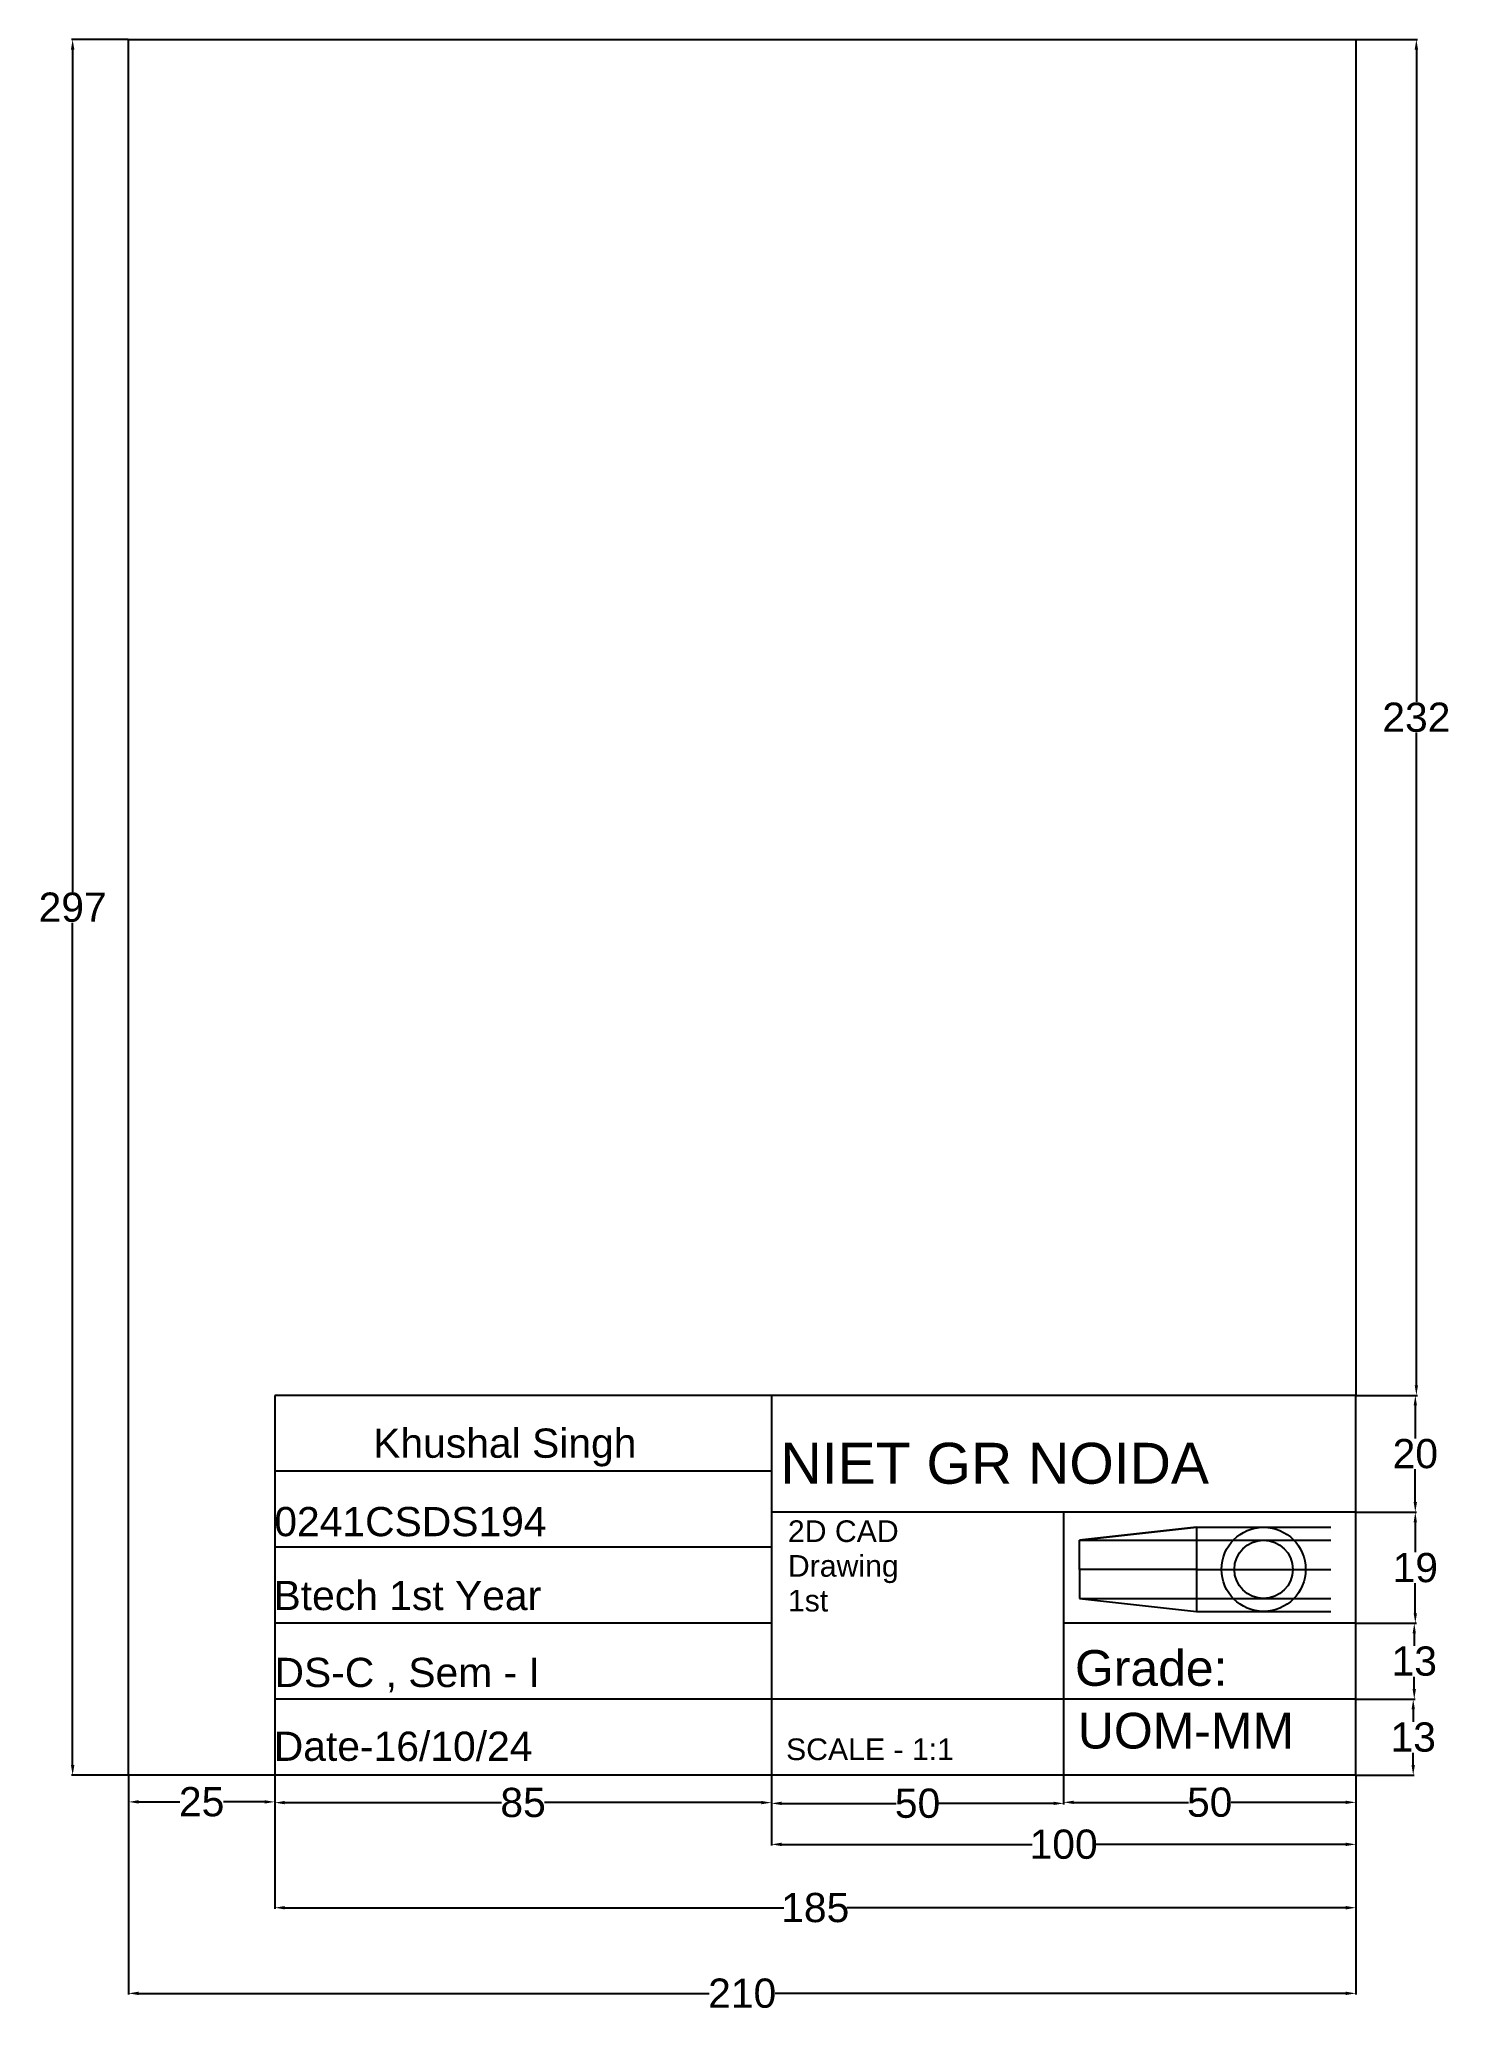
# Model space of a CAD drawing. Header units: millimetres. Extents: x 322 to 1866, y 444 to 1133.
# Drawn here: x 321.9 to 563.2, y 444.5 to 782.1 of the extents above; entities outside this region: 1.
import ezdxf

# ---------------------------------------------------------------- set-up
doc = ezdxf.new("R2010")
doc.units = ezdxf.units.MM
doc.header["$MEASUREMENT"] = 0
doc.styles.get("Standard").update_dxf_attribs({"font": 'arial.ttf'})
doc.dimstyles.get("Standard").update_dxf_attribs({"dimtxt": 5, "dimasz": 1.73, "dimexe": 0.18, "dimexo": 0.0625, "dimgap": 0.09, "dimtad": 0, "dimtih": 1, "dimtoh": 1, "dimdec": 0, "dimzin": 0, "dimdsep": 46, "dimtxsty": 'Standard', "dimcen": 0.09, "dimclrd": 1, "dimclrt": 4, "dimadec": 0, "dimazin": 0, "dimtfac": 1, "dimtdec": 0, "dimtofl": 0, "dimtmove": 0, "dimatfit": 3, "dimfxl": 1, "dimtfillclr": 2, "dimtolj": 1, "dimtzin": 0, "dimarcsym": 0})

# ---------------------------------------------------------------- blocks, each defined once
blk = doc.blocks.new('*D1')
at = {"color": 0, "lineweight": -2, "transparency": 16777216}
for p, q in [((337.12, 782.07), (327.43, 782.07)), ((337.12, 485.07), (327.43, 485.07))]:
    blk.add_line(p, q, dxfattribs=at)
at = {"color": 1, "lineweight": -2, "transparency": 16777216}
for p, q in [((327.61, 780.34), (327.61, 636.21)), ((327.61, 486.8), (327.61, 630.93))]:
    blk.add_line(p, q, dxfattribs=at)
at = {"color": 1, "transparency": 16777216}
for points in [[(327.32, 780.34), (327.9, 780.34), (327.61, 782.07)], [(327.32, 486.8), (327.9, 486.8), (327.61, 485.07)]]:
    blk.add_solid(points, dxfattribs=at)
at = {"layer": 'Defpoints', "color": 0, "transparency": 16777216}
for p in [(337.18, 782.07), (327.61, 485.07), (337.18, 485.07)]:
    blk.add_point(p, dxfattribs=at)
at = {"color": 4, "transparency": 16777216, "insert": (327.61, 633.57), "char_height": 5, "attachment_point": 5}
blk.add_mtext('\\A1;297', dxfattribs=at)
blk = doc.blocks.new('*D21')
at = {"color": 0, "lineweight": -2, "transparency": 16777216}
for p, q in [((497.18, 485.01), (497.18, 480.25)), ((547.18, 485.01), (547.18, 480.25))]:
    blk.add_line(p, q, dxfattribs=at)
at = {"color": 1, "lineweight": -2, "transparency": 16777216}
for p, q in [((498.91, 480.43), (518.52, 480.43)), ((545.45, 480.43), (525.84, 480.43))]:
    blk.add_line(p, q, dxfattribs=at)
at = {"color": 1, "transparency": 16777216}
for points in [[(498.91, 480.72), (498.91, 480.15), (497.18, 480.43)], [(545.45, 480.72), (545.45, 480.15), (547.18, 480.43)]]:
    blk.add_solid(points, dxfattribs=at)
at = {"layer": 'Defpoints', "color": 0, "transparency": 16777216}
for p in [(497.18, 485.07), (547.18, 485.07), (497.18, 480.43)]:
    blk.add_point(p, dxfattribs=at)
at = {"color": 4, "transparency": 16777216, "insert": (522.18, 480.43), "char_height": 5, "attachment_point": 5}
blk.add_mtext('\\A1;50', dxfattribs=at)
blk = doc.blocks.new('*D23')
at = {"color": 0, "lineweight": -2, "transparency": 16777216}
for p, q in [((447.18, 485.01), (447.18, 480.07)), ((497.18, 485.01), (497.18, 480.07))]:
    blk.add_line(p, q, dxfattribs=at)
at = {"color": 1, "lineweight": -2, "transparency": 16777216}
for p, q in [((448.91, 480.25), (468.52, 480.25)), ((495.45, 480.25), (475.84, 480.25))]:
    blk.add_line(p, q, dxfattribs=at)
at = {"color": 1, "transparency": 16777216}
for points in [[(448.91, 480.54), (448.91, 479.97), (447.18, 480.25)], [(495.45, 480.54), (495.45, 479.97), (497.18, 480.25)]]:
    blk.add_solid(points, dxfattribs=at)
at = {"layer": 'Defpoints', "color": 0, "transparency": 16777216}
for p in [(447.18, 485.07), (497.18, 485.07), (497.18, 480.25)]:
    blk.add_point(p, dxfattribs=at)
at = {"color": 4, "transparency": 16777216, "insert": (472.18, 480.25), "char_height": 5, "attachment_point": 5}
blk.add_mtext('\\A1;50', dxfattribs=at)
blk = doc.blocks.new('*D24')
at = {"color": 0, "lineweight": -2, "transparency": 16777216}
for p, q in [((362.18, 485.01), (362.18, 480.2)), ((447.18, 485.01), (447.18, 480.2))]:
    blk.add_line(p, q, dxfattribs=at)
at = {"color": 1, "lineweight": -2, "transparency": 16777216}
for p, q in [((363.91, 480.38), (400.99, 480.38)), ((445.45, 480.38), (408.37, 480.38))]:
    blk.add_line(p, q, dxfattribs=at)
at = {"color": 1, "transparency": 16777216}
for points in [[(363.91, 480.67), (363.91, 480.1), (362.18, 480.38)], [(445.45, 480.67), (445.45, 480.1), (447.18, 480.38)]]:
    blk.add_solid(points, dxfattribs=at)
at = {"layer": 'Defpoints', "color": 0, "transparency": 16777216}
for p in [(362.18, 485.07), (447.18, 485.07), (447.18, 480.38)]:
    blk.add_point(p, dxfattribs=at)
at = {"color": 4, "transparency": 16777216, "insert": (404.68, 480.38), "char_height": 5, "attachment_point": 5}
blk.add_mtext('\\A1;85', dxfattribs=at)
blk = doc.blocks.new('*D25')
at = {"color": 0, "lineweight": -2, "transparency": 16777216}
for p, q in [((337.18, 485.01), (337.18, 480.33)), ((362.18, 485.01), (362.18, 480.33))]:
    blk.add_line(p, q, dxfattribs=at)
at = {"color": 1, "lineweight": -2, "transparency": 16777216}
for p, q in [((338.91, 480.51), (345.95, 480.51)), ((360.45, 480.51), (353.41, 480.51))]:
    blk.add_line(p, q, dxfattribs=at)
at = {"color": 1, "transparency": 16777216}
for points in [[(338.91, 480.8), (338.91, 480.22), (337.18, 480.51)], [(360.45, 480.8), (360.45, 480.22), (362.18, 480.51)]]:
    blk.add_solid(points, dxfattribs=at)
at = {"layer": 'Defpoints', "color": 0, "transparency": 16777216}
for p in [(337.18, 485.07), (362.18, 485.07), (362.18, 480.51)]:
    blk.add_point(p, dxfattribs=at)
at = {"color": 4, "transparency": 16777216, "insert": (349.68, 480.51), "char_height": 5, "attachment_point": 5}
blk.add_mtext('\\A1;25', dxfattribs=at)
blk = doc.blocks.new('*D27')
at = {"color": 0, "lineweight": -2, "transparency": 16777216}
for p, q in [((447.18, 485.01), (447.18, 473.06)), ((547.18, 485.01), (547.18, 473.06))]:
    blk.add_line(p, q, dxfattribs=at)
at = {"color": 1, "lineweight": -2, "transparency": 16777216}
for p, q in [((448.91, 473.24), (491.81, 473.24)), ((545.45, 473.24), (502.55, 473.24))]:
    blk.add_line(p, q, dxfattribs=at)
at = {"color": 1, "transparency": 16777216}
for points in [[(448.91, 473.53), (448.91, 472.95), (447.18, 473.24)], [(545.45, 473.53), (545.45, 472.95), (547.18, 473.24)]]:
    blk.add_solid(points, dxfattribs=at)
at = {"layer": 'Defpoints', "color": 0, "transparency": 16777216}
for p in [(447.18, 485.07), (547.18, 485.07), (447.18, 473.24)]:
    blk.add_point(p, dxfattribs=at)
at = {"color": 4, "transparency": 16777216, "insert": (497.18, 473.24), "char_height": 5, "attachment_point": 5}
blk.add_mtext('\\A1;100', dxfattribs=at)
blk = doc.blocks.new('*D28')
at = {"color": 0, "lineweight": -2, "transparency": 16777216}
for p, q in [((362.18, 485.01), (362.18, 462.22)), ((547.18, 485.01), (547.18, 462.22))]:
    blk.add_line(p, q, dxfattribs=at)
at = {"color": 1, "lineweight": -2, "transparency": 16777216}
for p, q in [((363.91, 462.4), (449.28, 462.4)), ((545.45, 462.4), (460.08, 462.4))]:
    blk.add_line(p, q, dxfattribs=at)
at = {"color": 1, "transparency": 16777216}
for points in [[(363.91, 462.69), (363.91, 462.11), (362.18, 462.4)], [(545.45, 462.69), (545.45, 462.11), (547.18, 462.4)]]:
    blk.add_solid(points, dxfattribs=at)
at = {"layer": 'Defpoints', "color": 0, "transparency": 16777216}
for p in [(362.18, 485.07), (547.18, 485.07), (362.18, 462.4)]:
    blk.add_point(p, dxfattribs=at)
at = {"color": 4, "transparency": 16777216, "insert": (454.68, 462.4), "char_height": 5, "attachment_point": 5}
blk.add_mtext('\\A1;185', dxfattribs=at)
blk = doc.blocks.new('*D29')
at = {"color": 0, "lineweight": -2, "transparency": 16777216}
for p, q in [((337.18, 485.01), (337.18, 447.57)), ((547.18, 462.16), (547.18, 447.57))]:
    blk.add_line(p, q, dxfattribs=at)
at = {"color": 1, "lineweight": -2, "transparency": 16777216}
for p, q in [((338.91, 447.75), (436.53, 447.75)), ((545.45, 447.75), (447.83, 447.75))]:
    blk.add_line(p, q, dxfattribs=at)
at = {"color": 1, "transparency": 16777216}
for points in [[(338.91, 448.04), (338.91, 447.46), (337.18, 447.75)], [(545.45, 448.04), (545.45, 447.46), (547.18, 447.75)]]:
    blk.add_solid(points, dxfattribs=at)
at = {"layer": 'Defpoints', "color": 0, "transparency": 16777216}
for p in [(337.18, 485.07), (547.18, 462.22), (337.18, 447.75)]:
    blk.add_point(p, dxfattribs=at)
at = {"color": 4, "transparency": 16777216, "insert": (442.18, 447.75), "char_height": 5, "attachment_point": 5}
blk.add_mtext('\\A1;210', dxfattribs=at)
blk = doc.blocks.new('*D31')
at = {"color": 0, "lineweight": -2, "transparency": 16777216}
for p, q in [((547.24, 498.07), (557.18, 498.07)), ((547.24, 485.07), (557.18, 485.07))]:
    blk.add_line(p, q, dxfattribs=at)
at = {"color": 1, "lineweight": -2, "transparency": 16777216}
for p, q in [((557, 496.34), (557, 494.21)), ((557, 486.8), (557, 488.93))]:
    blk.add_line(p, q, dxfattribs=at)
at = {"color": 1, "transparency": 16777216}
for points in [[(556.71, 496.34), (557.28, 496.34), (557, 498.07)], [(556.71, 486.8), (557.28, 486.8), (557, 485.07)]]:
    blk.add_solid(points, dxfattribs=at)
at = {"layer": 'Defpoints', "color": 0, "transparency": 16777216}
for p in [(547.18, 498.07), (557, 498.07), (547.18, 485.07)]:
    blk.add_point(p, dxfattribs=at)
at = {"color": 4, "transparency": 16777216, "insert": (557, 491.57), "char_height": 5, "attachment_point": 5}
blk.add_mtext('\\A1;13', dxfattribs=at)
blk = doc.blocks.new('*D32')
at = {"color": 0, "lineweight": -2, "transparency": 16777216}
for p, q in [((547.24, 511.07), (557.36, 511.07)), ((547.24, 498.07), (557.36, 498.07))]:
    blk.add_line(p, q, dxfattribs=at)
at = {"color": 1, "lineweight": -2, "transparency": 16777216}
for p, q in [((557.18, 509.34), (557.18, 507.21)), ((557.18, 499.8), (557.18, 501.93))]:
    blk.add_line(p, q, dxfattribs=at)
at = {"color": 1, "transparency": 16777216}
for points in [[(556.89, 509.34), (557.46, 509.34), (557.18, 511.07)], [(556.89, 499.8), (557.46, 499.8), (557.18, 498.07)]]:
    blk.add_solid(points, dxfattribs=at)
at = {"layer": 'Defpoints', "color": 0, "transparency": 16777216}
for p in [(547.18, 511.07), (557.18, 511.07), (547.18, 498.07)]:
    blk.add_point(p, dxfattribs=at)
at = {"color": 4, "transparency": 16777216, "insert": (557.18, 504.57), "char_height": 5, "attachment_point": 5}
blk.add_mtext('\\A1;13', dxfattribs=at)
blk = doc.blocks.new('*D33')
at = {"color": 0, "lineweight": -2, "transparency": 16777216}
for p, q in [((547.24, 530.07), (557.54, 530.07)), ((547.24, 511.07), (557.54, 511.07))]:
    blk.add_line(p, q, dxfattribs=at)
at = {"color": 1, "lineweight": -2, "transparency": 16777216}
for p, q in [((557.36, 528.34), (557.36, 523.21)), ((557.36, 512.8), (557.36, 517.93))]:
    blk.add_line(p, q, dxfattribs=at)
at = {"color": 1, "transparency": 16777216}
for points in [[(557.07, 528.34), (557.64, 528.34), (557.36, 530.07)], [(557.07, 512.8), (557.64, 512.8), (557.36, 511.07)]]:
    blk.add_solid(points, dxfattribs=at)
at = {"layer": 'Defpoints', "color": 0, "transparency": 16777216}
for p in [(547.18, 530.07), (557.36, 530.07), (547.18, 511.07)]:
    blk.add_point(p, dxfattribs=at)
at = {"color": 4, "transparency": 16777216, "insert": (557.36, 520.57), "char_height": 5, "attachment_point": 5}
blk.add_mtext('\\A1;19', dxfattribs=at)
blk = doc.blocks.new('*D34')
at = {"color": 0, "lineweight": -2, "transparency": 16777216}
for p, q in [((547.24, 550.07), (557.54, 550.07)), ((547.24, 530.07), (557.54, 530.07))]:
    blk.add_line(p, q, dxfattribs=at)
at = {"color": 1, "lineweight": -2, "transparency": 16777216}
for p, q in [((557.36, 548.34), (557.36, 542.71)), ((557.36, 531.8), (557.36, 537.43))]:
    blk.add_line(p, q, dxfattribs=at)
at = {"color": 1, "transparency": 16777216}
for points in [[(557.07, 548.34), (557.64, 548.34), (557.36, 550.07)], [(557.07, 531.8), (557.64, 531.8), (557.36, 530.07)]]:
    blk.add_solid(points, dxfattribs=at)
at = {"layer": 'Defpoints', "color": 0, "transparency": 16777216}
for p in [(547.18, 550.07), (557.36, 550.07), (547.18, 530.07)]:
    blk.add_point(p, dxfattribs=at)
at = {"color": 4, "transparency": 16777216, "insert": (557.36, 540.07), "char_height": 5, "attachment_point": 5}
blk.add_mtext('\\A1;20', dxfattribs=at)
blk = doc.blocks.new('*D35')
at = {"color": 0, "lineweight": -2, "transparency": 16777216}
for p, q in [((547.24, 782.07), (557.72, 782.07)), ((547.24, 550.07), (557.72, 550.07))]:
    blk.add_line(p, q, dxfattribs=at)
at = {"color": 1, "lineweight": -2, "transparency": 16777216}
for p, q in [((557.54, 780.34), (557.54, 668.71)), ((557.54, 551.8), (557.54, 663.43))]:
    blk.add_line(p, q, dxfattribs=at)
at = {"color": 1, "transparency": 16777216}
for points in [[(557.25, 780.34), (557.82, 780.34), (557.54, 782.07)], [(557.25, 551.8), (557.82, 551.8), (557.54, 550.07)]]:
    blk.add_solid(points, dxfattribs=at)
at = {"layer": 'Defpoints', "color": 0, "transparency": 16777216}
for p in [(547.18, 782.07), (557.54, 782.07), (547.18, 550.07)]:
    blk.add_point(p, dxfattribs=at)
at = {"color": 4, "transparency": 16777216, "insert": (557.54, 666.07), "char_height": 5, "attachment_point": 5}
blk.add_mtext('\\A1;232', dxfattribs=at)

msp = doc.modelspace()

# ---------------------------------------------------------------- linework, layer by layer
for p, q in [((337.18, 485.07), (337.18, 782.07)), ((337.18, 782.07), (547.18, 782.07)), ((547.18, 782.07), (547.18, 550.07)), ((362.18, 550.07), (362.18, 485.07)), ((547.18, 550.07), (362.18, 550.07)), ((447.18, 550.07), (447.18, 485.07)), ((547.18, 485.07), (547.18, 550.07)), ((447.18, 537.07), (362.18, 537.07)), ((547.18, 530.07), (447.18, 530.07)), ((497.18, 530.07), (497.18, 485.07)), ((499.87, 525.3), (519.9, 527.49)), ((519.9, 527.49), (499.87, 525.3)), ((519.9, 527.49), (519.9, 513.11)), ((519.9, 527.49), (519.9, 527.49)), ((519.9, 527.49), (542.89, 527.49)), ((447.18, 524.07), (362.18, 524.07)), ((499.87, 520.3), (499.87, 525.3)), ((499.87, 525.3), (542.89, 525.3)), ((499.87, 520.3), (499.87, 515.3)), ((519.9, 520.3), (499.87, 520.3)), ((519.9, 520.3), (542.89, 520.3)), ((499.87, 515.3), (519.9, 513.11)), ((499.87, 515.3), (542.89, 515.3)), ((447.18, 511.07), (362.18, 511.07)), ((547.18, 511.07), (497.18, 511.07)), ((519.9, 513.11), (542.89, 513.11)), ((447.18, 498.07), (362.18, 498.07)), ((547.18, 498.07), (447.18, 498.07)), ((547.18, 485.07), (337.18, 485.07))]:
    msp.add_line(p, q)
msp.add_lwpolyline([(1765.62, 1133.29), (1865.62, 1133.29), (1865.62, 1073.29), (1765.62, 1073.29)], close=True)
for radius in [7.19, 5]:
    msp.add_circle((531.4, 520.3), radius)

# ---------------------------------------------------------------- texts
at = {"color": 4}
for s, p in [('Khushal Singh ', (379.04, 539.39)), ('        0241CSDS194', (346.59, 525.97)), ('Btech 1st Year ', (361.98, 513.32)), ('DS-C , Sem - I', (362.15, 500.16)), ('Date-16/10/24', (362.03, 487.53))]:
    msp.add_text(s, height=5, dxfattribs=at).set_placement(p)
for s, height, p in [('NIET GR NOIDA', 7, (448.72, 534.95)), ('2D CAD ', 3.7, (450, 524.98)), ('Drawing ', 3.7, (450, 519.04)), ('1st', 3.7, (450, 513.09)), ('Grade:', 6.111, (499.12, 500.37)), ('UOM-MM', 6.111, (499.62, 489.64)), ('SCALE - 1:1', 3.7003, (449.68, 487.66))]:
    msp.add_text(s, height=height).set_placement(p)

# ---------------------------------------------------------------- dimensions: what is measured, and where the dimension line sits
for base, p1, p2, picture, middle in [((327.61, 485.07), (337.18, 782.07), (337.18, 485.07), '*D1', (327.61, 633.57)), ((557.54, 782.07), (547.18, 550.07), (547.18, 782.07), '*D35', (557.54, 666.07)), ((557.36, 550.07), (547.18, 530.07), (547.18, 550.07), '*D34', (557.36, 540.07)), ((557.36, 530.07), (547.18, 511.07), (547.18, 530.07), '*D33', (557.36, 520.57)), ((557.18, 511.07), (547.18, 498.07), (547.18, 511.07), '*D32', (557.18, 504.57)), ((557, 498.07), (547.18, 485.07), (547.18, 498.07), '*D31', (557, 491.57))]:
    dim = msp.add_linear_dim(base=base, p1=p1, p2=p2, angle=90, dimstyle='Standard')
    dim.commit()
    dim.dimension.update_dxf_attribs({"geometry": picture, "text_midpoint": middle})
for base, p1, p2, picture, middle in [((362.18, 480.51), (337.18, 485.07), (362.18, 485.07), '*D25', (349.68, 480.51)), ((337.18, 447.75), (547.18, 462.22), (337.18, 485.07), '*D29', (442.18, 447.75)), ((447.18, 480.38), (362.18, 485.07), (447.18, 485.07), '*D24', (404.68, 480.38)), ((362.18, 462.4), (547.18, 485.07), (362.18, 485.07), '*D28', (454.68, 462.4)), ((497.18, 480.25), (447.18, 485.07), (497.18, 485.07), '*D23', (472.18, 480.25)), ((447.18, 473.24), (547.18, 485.07), (447.18, 485.07), '*D27', (497.18, 473.24)), ((497.18, 480.43), (547.18, 485.07), (497.18, 485.07), '*D21', (522.18, 480.43))]:
    dim = msp.add_linear_dim(base=base, p1=p1, p2=p2, dimstyle='Standard')
    dim.commit()
    dim.dimension.update_dxf_attribs({"geometry": picture, "text_midpoint": middle})

doc.saveas('drawing.dxf')
